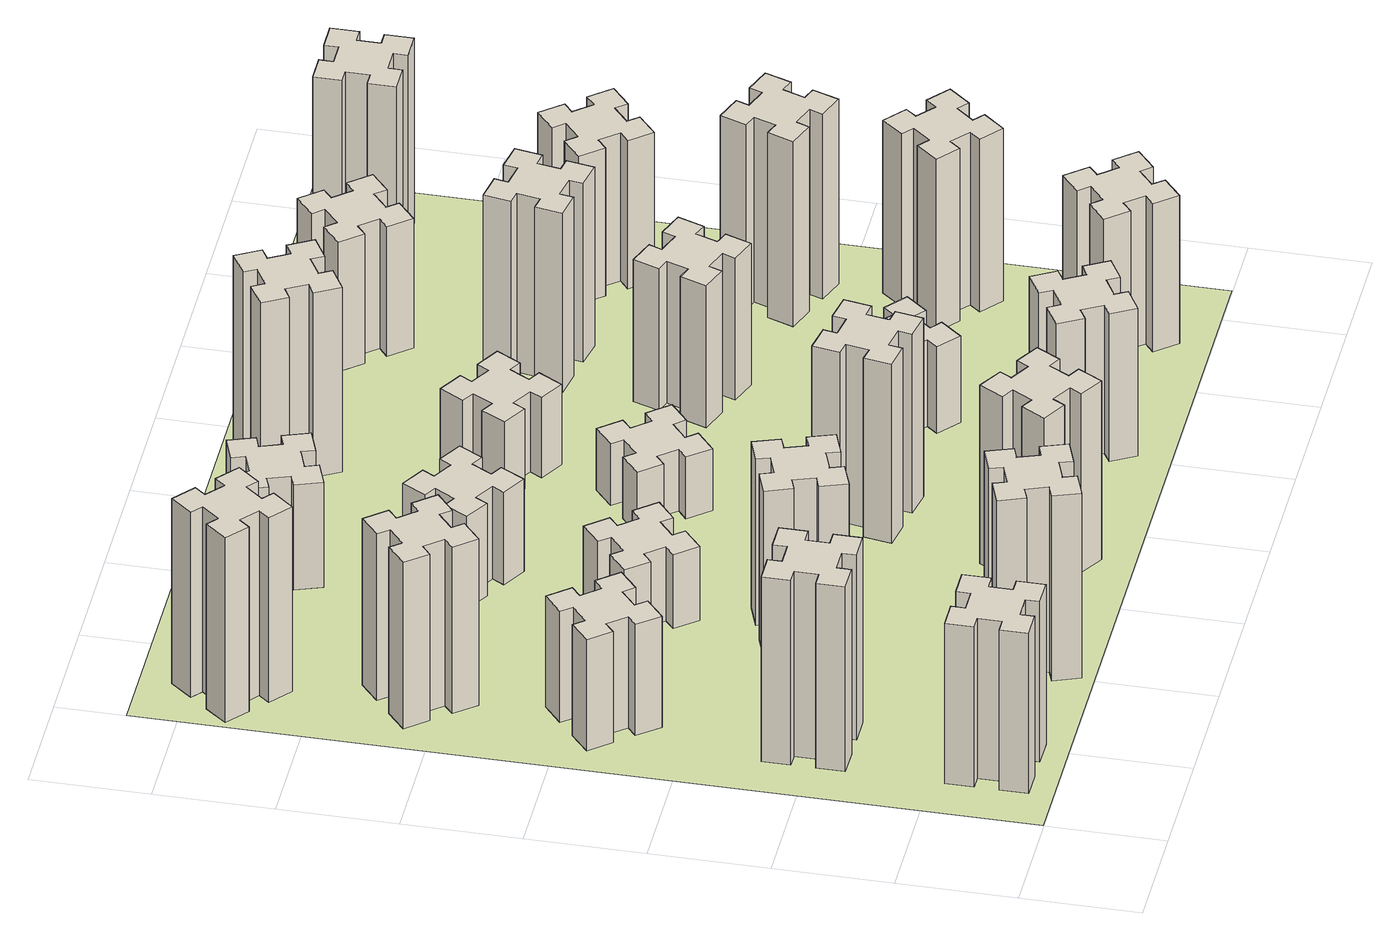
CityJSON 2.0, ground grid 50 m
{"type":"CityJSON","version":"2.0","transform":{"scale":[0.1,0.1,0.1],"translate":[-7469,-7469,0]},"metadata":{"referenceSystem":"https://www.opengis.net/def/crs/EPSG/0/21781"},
"CityObjects":{
"building1":{"type":"Building","attributes":{"class":"1000","function":"1000","usage":"1000","yearOfConstruction":2016,"roofType":"1000","measuredHeight":78,"storeysAboveGround":30,"storeysBelowGround":0},"geometry":[{"type":"Solid","lod":"1","boundaries":[[[[0,1,2,3,4,5,6,7,8,9,10,11,12,13,14,15,16,17,18,19]],[[17,16,20,21]],[[16,15,22,20]],[[15,14,23,22]],[[14,13,24,23]],[[13,12,25,24]],[[12,11,26,25]],[[11,10,27,26]],[[10,9,28,27]],[[9,8,29,28]],[[8,7,30,29]],[[7,6,31,30]],[[6,5,32,31]],[[5,4,33,32]],[[4,3,34,33]],[[3,2,35,34]],[[2,1,36,35]],[[1,0,37,36]],[[0,19,38,37]],[[19,18,39,38]],[[18,17,21,39]],[[24,25,26,27,28,29,30,31,32,33,34,35,36,37,38,39,21,20,22,23]]]]}]},
"building2":{"type":"Building","attributes":{"class":"1000","function":"1000","usage":"1000","yearOfConstruction":2016,"roofType":"1000","measuredHeight":90,"storeysAboveGround":30,"storeysBelowGround":0},"geometry":[{"type":"Solid","lod":"1","boundaries":[[[[40,41,42,43,44,45,46,47,48,49,50,51,52,53,54,55,56,57,58,59]],[[57,56,60,61]],[[56,55,62,60]],[[55,54,63,62]],[[54,53,64,63]],[[53,52,65,64]],[[52,51,66,65]],[[51,50,67,66]],[[50,49,68,67]],[[49,48,69,68]],[[48,47,70,69]],[[47,46,71,70]],[[46,45,72,71]],[[45,44,73,72]],[[44,43,74,73]],[[43,42,75,74]],[[42,41,76,75]],[[41,40,77,76]],[[40,59,78,77]],[[59,58,79,78]],[[58,57,61,79]],[[64,65,66,67,68,69,70,71,72,73,74,75,76,77,78,79,61,60,62,63]]]]}]},
"building3":{"type":"Building","attributes":{"class":"1000","function":"1000","usage":"1000","yearOfConstruction":2016,"roofType":"1000","measuredHeight":54,"storeysAboveGround":30,"storeysBelowGround":0},"geometry":[{"type":"Solid","lod":"1","boundaries":[[[[80,81,82,83,84,85,86,87,88,89,90,91,92,93,94,95,96,97,98,99]],[[97,96,100,101]],[[96,95,102,100]],[[95,94,103,102]],[[94,93,104,103]],[[93,92,105,104]],[[92,91,106,105]],[[91,90,107,106]],[[90,89,108,107]],[[89,88,109,108]],[[88,87,110,109]],[[87,86,111,110]],[[86,85,112,111]],[[85,84,113,112]],[[84,83,114,113]],[[83,82,115,114]],[[82,81,116,115]],[[81,80,117,116]],[[80,99,118,117]],[[99,98,119,118]],[[98,97,101,119]],[[104,105,106,107,108,109,110,111,112,113,114,115,116,117,118,119,101,100,102,103]]]]}]},
"building4":{"type":"Building","attributes":{"class":"1000","function":"1000","usage":"1000","yearOfConstruction":2016,"roofType":"1000","measuredHeight":81,"storeysAboveGround":30,"storeysBelowGround":0},"geometry":[{"type":"Solid","lod":"1","boundaries":[[[[120,121,122,123,124,125,126,127,128,129,130,131,132,133,134,135,136,137,138,139]],[[137,136,140,141]],[[136,135,142,140]],[[135,134,143,142]],[[134,133,144,143]],[[133,132,145,144]],[[132,131,146,145]],[[131,130,147,146]],[[130,129,148,147]],[[129,128,149,148]],[[128,127,150,149]],[[127,126,151,150]],[[126,125,152,151]],[[125,124,153,152]],[[124,123,154,153]],[[123,122,155,154]],[[122,121,156,155]],[[121,120,157,156]],[[120,139,158,157]],[[139,138,159,158]],[[138,137,141,159]],[[144,145,146,147,148,149,150,151,152,153,154,155,156,157,158,159,141,140,142,143]]]]}]},
"building5":{"type":"Building","attributes":{"class":"1000","function":"1000","usage":"1000","yearOfConstruction":2016,"roofType":"1000","measuredHeight":90,"storeysAboveGround":30,"storeysBelowGround":0},"geometry":[{"type":"Solid","lod":"1","boundaries":[[[[160,161,162,163,164,165,166,167,168,169,170,171,172,173,174,175,176,177,178,179]],[[177,176,180,181]],[[176,175,182,180]],[[175,174,183,182]],[[174,173,184,183]],[[173,172,185,184]],[[172,171,186,185]],[[171,170,187,186]],[[170,169,188,187]],[[169,168,189,188]],[[168,167,190,189]],[[167,166,191,190]],[[166,165,192,191]],[[165,164,193,192]],[[164,163,194,193]],[[163,162,195,194]],[[162,161,196,195]],[[161,160,197,196]],[[160,179,198,197]],[[179,178,199,198]],[[178,177,181,199]],[[184,185,186,187,188,189,190,191,192,193,194,195,196,197,198,199,181,180,182,183]]]]}]},
"building6":{"type":"Building","attributes":{"class":"1000","function":"1000","usage":"1000","yearOfConstruction":2016,"roofType":"1000","measuredHeight":90,"storeysAboveGround":30,"storeysBelowGround":0},"geometry":[{"type":"Solid","lod":"1","boundaries":[[[[200,201,202,203,204,205,206,207,208,209,210,211,212,213,214,215,216,217,218,219]],[[217,216,220,221]],[[216,215,222,220]],[[215,214,223,222]],[[214,213,224,223]],[[213,212,225,224]],[[212,211,226,225]],[[211,210,227,226]],[[210,209,228,227]],[[209,208,229,228]],[[208,207,230,229]],[[207,206,231,230]],[[206,205,232,231]],[[205,204,233,232]],[[204,203,234,233]],[[203,202,235,234]],[[202,201,236,235]],[[201,200,237,236]],[[200,219,238,237]],[[219,218,239,238]],[[218,217,221,239]],[[224,225,226,227,228,229,230,231,232,233,234,235,236,237,238,239,221,220,222,223]]]]}]},
"building7":{"type":"Building","attributes":{"class":"1000","function":"1000","usage":"1000","yearOfConstruction":2016,"roofType":"1000","measuredHeight":81,"storeysAboveGround":30,"storeysBelowGround":0},"geometry":[{"type":"Solid","lod":"1","boundaries":[[[[240,241,242,243,244,245,246,247,248,249,250,251,252,253,254,255,256,257,258,259]],[[257,256,260,261]],[[256,255,262,260]],[[255,254,263,262]],[[254,253,264,263]],[[253,252,265,264]],[[252,251,266,265]],[[251,250,267,266]],[[250,249,268,267]],[[249,248,269,268]],[[248,247,270,269]],[[247,246,271,270]],[[246,245,272,271]],[[245,244,273,272]],[[244,243,274,273]],[[243,242,275,274]],[[242,241,276,275]],[[241,240,277,276]],[[240,259,278,277]],[[259,258,279,278]],[[258,257,261,279]],[[264,265,266,267,268,269,270,271,272,273,274,275,276,277,278,279,261,260,262,263]]]]}]},
"building8":{"type":"Building","attributes":{"class":"1000","function":"1000","usage":"1000","yearOfConstruction":2016,"roofType":"1000","measuredHeight":36,"storeysAboveGround":30,"storeysBelowGround":0},"geometry":[{"type":"Solid","lod":"1","boundaries":[[[[280,281,282,283,284,285,286,287,288,289,290,291,292,293,294,295,296,297,298,299]],[[297,296,300,301]],[[296,295,302,300]],[[295,294,303,302]],[[294,293,304,303]],[[293,292,305,304]],[[292,291,306,305]],[[291,290,307,306]],[[290,289,308,307]],[[289,288,309,308]],[[288,287,310,309]],[[287,286,311,310]],[[286,285,312,311]],[[285,284,313,312]],[[284,283,314,313]],[[283,282,315,314]],[[282,281,316,315]],[[281,280,317,316]],[[280,299,318,317]],[[299,298,319,318]],[[298,297,301,319]],[[304,305,306,307,308,309,310,311,312,313,314,315,316,317,318,319,301,300,302,303]]]]}]},
"building9":{"type":"Building","attributes":{"class":"1000","function":"1000","usage":"1000","yearOfConstruction":2016,"roofType":"1000","measuredHeight":87,"storeysAboveGround":30,"storeysBelowGround":0},"geometry":[{"type":"Solid","lod":"1","boundaries":[[[[320,321,322,323,324,325,326,327,328,329,330,331,332,333,334,335,336,337,338,339]],[[337,336,340,341]],[[336,335,342,340]],[[335,334,343,342]],[[334,333,344,343]],[[333,332,345,344]],[[332,331,346,345]],[[331,330,347,346]],[[330,329,348,347]],[[329,328,349,348]],[[328,327,350,349]],[[327,326,351,350]],[[326,325,352,351]],[[325,324,353,352]],[[324,323,354,353]],[[323,322,355,354]],[[322,321,356,355]],[[321,320,357,356]],[[320,339,358,357]],[[339,338,359,358]],[[338,337,341,359]],[[344,345,346,347,348,349,350,351,352,353,354,355,356,357,358,359,341,340,342,343]]]]}]},
"building10":{"type":"Building","attributes":{"class":"1000","function":"1000","usage":"1000","yearOfConstruction":2016,"roofType":"1000","measuredHeight":45,"storeysAboveGround":30,"storeysBelowGround":0},"geometry":[{"type":"Solid","lod":"1","boundaries":[[[[360,361,362,363,364,365,366,367,368,369,370,371,372,373,374,375,376,377,378,379]],[[377,376,380,381]],[[376,375,382,380]],[[375,374,383,382]],[[374,373,384,383]],[[373,372,385,384]],[[372,371,386,385]],[[371,370,387,386]],[[370,369,388,387]],[[369,368,389,388]],[[368,367,390,389]],[[367,366,391,390]],[[366,365,392,391]],[[365,364,393,392]],[[364,363,394,393]],[[363,362,395,394]],[[362,361,396,395]],[[361,360,397,396]],[[360,379,398,397]],[[379,378,399,398]],[[378,377,381,399]],[[384,385,386,387,388,389,390,391,392,393,394,395,396,397,398,399,381,380,382,383]]]]}]},
"building11":{"type":"Building","attributes":{"class":"1000","function":"1000","usage":"1000","yearOfConstruction":2016,"roofType":"1000","measuredHeight":51,"storeysAboveGround":30,"storeysBelowGround":0},"geometry":[{"type":"Solid","lod":"1","boundaries":[[[[400,401,402,403,404,405,406,407,408,409,410,411,412,413,414,415,416,417,418,419]],[[417,416,420,421]],[[416,415,422,420]],[[415,414,423,422]],[[414,413,424,423]],[[413,412,425,424]],[[412,411,426,425]],[[411,410,427,426]],[[410,409,428,427]],[[409,408,429,428]],[[408,407,430,429]],[[407,406,431,430]],[[406,405,432,431]],[[405,404,433,432]],[[404,403,434,433]],[[403,402,435,434]],[[402,401,436,435]],[[401,400,437,436]],[[400,419,438,437]],[[419,418,439,438]],[[418,417,421,439]],[[424,425,426,427,428,429,430,431,432,433,434,435,436,437,438,439,421,420,422,423]]]]}]},
"building12":{"type":"Building","attributes":{"class":"1000","function":"1000","usage":"1000","yearOfConstruction":2016,"roofType":"1000","measuredHeight":87,"storeysAboveGround":30,"storeysBelowGround":0},"geometry":[{"type":"Solid","lod":"1","boundaries":[[[[440,441,442,443,444,445,446,447,448,449,450,451,452,453,454,455,456,457,458,459]],[[457,456,460,461]],[[456,455,462,460]],[[455,454,463,462]],[[454,453,464,463]],[[453,452,465,464]],[[452,451,466,465]],[[451,450,467,466]],[[450,449,468,467]],[[449,448,469,468]],[[448,447,470,469]],[[447,446,471,470]],[[446,445,472,471]],[[445,444,473,472]],[[444,443,474,473]],[[443,442,475,474]],[[442,441,476,475]],[[441,440,477,476]],[[440,459,478,477]],[[459,458,479,478]],[[458,457,461,479]],[[464,465,466,467,468,469,470,471,472,473,474,475,476,477,478,479,461,460,462,463]]]]}]},
"building13":{"type":"Building","attributes":{"class":"1000","function":"1000","usage":"1000","yearOfConstruction":2016,"roofType":"1000","measuredHeight":30,"storeysAboveGround":30,"storeysBelowGround":0},"geometry":[{"type":"Solid","lod":"1","boundaries":[[[[480,481,482,483,484,485,486,487,488,489,490,491,492,493,494,495,496,497,498,499]],[[497,496,500,501]],[[496,495,502,500]],[[495,494,503,502]],[[494,493,504,503]],[[493,492,505,504]],[[492,491,506,505]],[[491,490,507,506]],[[490,489,508,507]],[[489,488,509,508]],[[488,487,510,509]],[[487,486,511,510]],[[486,485,512,511]],[[485,484,513,512]],[[484,483,514,513]],[[483,482,515,514]],[[482,481,516,515]],[[481,480,517,516]],[[480,499,518,517]],[[499,498,519,518]],[[498,497,501,519]],[[504,505,506,507,508,509,510,511,512,513,514,515,516,517,518,519,501,500,502,503]]]]}]},
"building14":{"type":"Building","attributes":{"class":"1000","function":"1000","usage":"1000","yearOfConstruction":2016,"roofType":"1000","measuredHeight":72,"storeysAboveGround":30,"storeysBelowGround":0},"geometry":[{"type":"Solid","lod":"1","boundaries":[[[[520,521,522,523,524,525,526,527,528,529,530,531,532,533,534,535,536,537,538,539]],[[537,536,540,541]],[[536,535,542,540]],[[535,534,543,542]],[[534,533,544,543]],[[533,532,545,544]],[[532,531,546,545]],[[531,530,547,546]],[[530,529,548,547]],[[529,528,549,548]],[[528,527,550,549]],[[527,526,551,550]],[[526,525,552,551]],[[525,524,553,552]],[[524,523,554,553]],[[523,522,555,554]],[[522,521,556,555]],[[521,520,557,556]],[[520,539,558,557]],[[539,538,559,558]],[[538,537,541,559]],[[544,545,546,547,548,549,550,551,552,553,554,555,556,557,558,559,541,540,542,543]]]]}]},
"building15":{"type":"Building","attributes":{"class":"1000","function":"1000","usage":"1000","yearOfConstruction":2016,"roofType":"1000","measuredHeight":39,"storeysAboveGround":30,"storeysBelowGround":0},"geometry":[{"type":"Solid","lod":"1","boundaries":[[[[560,561,562,563,564,565,566,567,568,569,570,571,572,573,574,575,576,577,578,579]],[[577,576,580,581]],[[576,575,582,580]],[[575,574,583,582]],[[574,573,584,583]],[[573,572,585,584]],[[572,571,586,585]],[[571,570,587,586]],[[570,569,588,587]],[[569,568,589,588]],[[568,567,590,589]],[[567,566,591,590]],[[566,565,592,591]],[[565,564,593,592]],[[564,563,594,593]],[[563,562,595,594]],[[562,561,596,595]],[[561,560,597,596]],[[560,579,598,597]],[[579,578,599,598]],[[578,577,581,599]],[[584,585,586,587,588,589,590,591,592,593,594,595,596,597,598,599,581,580,582,583]]]]}]},
"building16":{"type":"Building","attributes":{"class":"1000","function":"1000","usage":"1000","yearOfConstruction":2016,"roofType":"1000","measuredHeight":90,"storeysAboveGround":30,"storeysBelowGround":0},"geometry":[{"type":"Solid","lod":"1","boundaries":[[[[600,601,602,603,604,605,606,607,608,609,610,611,612,613,614,615,616,617,618,619]],[[617,616,620,621]],[[616,615,622,620]],[[615,614,623,622]],[[614,613,624,623]],[[613,612,625,624]],[[612,611,626,625]],[[611,610,627,626]],[[610,609,628,627]],[[609,608,629,628]],[[608,607,630,629]],[[607,606,631,630]],[[606,605,632,631]],[[605,604,633,632]],[[604,603,634,633]],[[603,602,635,634]],[[602,601,636,635]],[[601,600,637,636]],[[600,619,638,637]],[[619,618,639,638]],[[618,617,621,639]],[[624,625,626,627,628,629,630,631,632,633,634,635,636,637,638,639,621,620,622,623]]]]}]},
"building17":{"type":"Building","attributes":{"class":"1000","function":"1000","usage":"1000","yearOfConstruction":2016,"roofType":"1000","measuredHeight":42,"storeysAboveGround":30,"storeysBelowGround":0},"geometry":[{"type":"Solid","lod":"1","boundaries":[[[[640,641,642,643,644,645,646,647,648,649,650,651,652,653,654,655,656,657,658,659]],[[657,656,660,661]],[[656,655,662,660]],[[655,654,663,662]],[[654,653,664,663]],[[653,652,665,664]],[[652,651,666,665]],[[651,650,667,666]],[[650,649,668,667]],[[649,648,669,668]],[[648,647,670,669]],[[647,646,671,670]],[[646,645,672,671]],[[645,644,673,672]],[[644,643,674,673]],[[643,642,675,674]],[[642,641,676,675]],[[641,640,677,676]],[[640,659,678,677]],[[659,658,679,678]],[[658,657,661,679]],[[664,665,666,667,668,669,670,671,672,673,674,675,676,677,678,679,661,660,662,663]]]]}]},
"building18":{"type":"Building","attributes":{"class":"1000","function":"1000","usage":"1000","yearOfConstruction":2016,"roofType":"1000","measuredHeight":69,"storeysAboveGround":30,"storeysBelowGround":0},"geometry":[{"type":"Solid","lod":"1","boundaries":[[[[680,681,682,683,684,685,686,687,688,689,690,691,692,693,694,695,696,697,698,699]],[[697,696,700,701]],[[696,695,702,700]],[[695,694,703,702]],[[694,693,704,703]],[[693,692,705,704]],[[692,691,706,705]],[[691,690,707,706]],[[690,689,708,707]],[[689,688,709,708]],[[688,687,710,709]],[[687,686,711,710]],[[686,685,712,711]],[[685,684,713,712]],[[684,683,714,713]],[[683,682,715,714]],[[682,681,716,715]],[[681,680,717,716]],[[680,699,718,717]],[[699,698,719,718]],[[698,697,701,719]],[[704,705,706,707,708,709,710,711,712,713,714,715,716,717,718,719,701,700,702,703]]]]}]},
"building19":{"type":"Building","attributes":{"class":"1000","function":"1000","usage":"1000","yearOfConstruction":2016,"roofType":"1000","measuredHeight":72,"storeysAboveGround":30,"storeysBelowGround":0},"geometry":[{"type":"Solid","lod":"1","boundaries":[[[[720,721,722,723,724,725,726,727,728,729,730,731,732,733,734,735,736,737,738,739]],[[737,736,740,741]],[[736,735,742,740]],[[735,734,743,742]],[[734,733,744,743]],[[733,732,745,744]],[[732,731,746,745]],[[731,730,747,746]],[[730,729,748,747]],[[729,728,749,748]],[[728,727,750,749]],[[727,726,751,750]],[[726,725,752,751]],[[725,724,753,752]],[[724,723,754,753]],[[723,722,755,754]],[[722,721,756,755]],[[721,720,757,756]],[[720,739,758,757]],[[739,738,759,758]],[[738,737,741,759]],[[744,745,746,747,748,749,750,751,752,753,754,755,756,757,758,759,741,740,742,743]]]]}]},
"building20":{"type":"Building","attributes":{"class":"1000","function":"1000","usage":"1000","yearOfConstruction":2016,"roofType":"1000","measuredHeight":87,"storeysAboveGround":30,"storeysBelowGround":0},"geometry":[{"type":"Solid","lod":"1","boundaries":[[[[760,761,762,763,764,765,766,767,768,769,770,771,772,773,774,775,776,777,778,779]],[[777,776,780,781]],[[776,775,782,780]],[[775,774,783,782]],[[774,773,784,783]],[[773,772,785,784]],[[772,771,786,785]],[[771,770,787,786]],[[770,769,788,787]],[[769,768,789,788]],[[768,767,790,789]],[[767,766,791,790]],[[766,765,792,791]],[[765,764,793,792]],[[764,763,794,793]],[[763,762,795,794]],[[762,761,796,795]],[[761,760,797,796]],[[760,779,798,797]],[[779,778,799,798]],[[778,777,781,799]],[[784,785,786,787,788,789,790,791,792,793,794,795,796,797,798,799,781,780,782,783]]]]}]},
"building21":{"type":"Building","attributes":{"class":"1000","function":"1000","usage":"1000","yearOfConstruction":2016,"roofType":"1000","measuredHeight":63,"storeysAboveGround":30,"storeysBelowGround":0},"geometry":[{"type":"Solid","lod":"1","boundaries":[[[[800,801,802,803,804,805,806,807,808,809,810,811,812,813,814,815,816,817,818,819]],[[817,816,820,821]],[[816,815,822,820]],[[815,814,823,822]],[[814,813,824,823]],[[813,812,825,824]],[[812,811,826,825]],[[811,810,827,826]],[[810,809,828,827]],[[809,808,829,828]],[[808,807,830,829]],[[807,806,831,830]],[[806,805,832,831]],[[805,804,833,832]],[[804,803,834,833]],[[803,802,835,834]],[[802,801,836,835]],[[801,800,837,836]],[[800,819,838,837]],[[819,818,839,838]],[[818,817,821,839]],[[824,825,826,827,828,829,830,831,832,833,834,835,836,837,838,839,821,820,822,823]]]]}]},
"building22":{"type":"Building","attributes":{"class":"1000","function":"1000","usage":"1000","yearOfConstruction":2016,"roofType":"1000","measuredHeight":84,"storeysAboveGround":30,"storeysBelowGround":0},"geometry":[{"type":"Solid","lod":"1","boundaries":[[[[840,841,842,843,844,845,846,847,848,849,850,851,852,853,854,855,856,857,858,859]],[[857,856,860,861]],[[856,855,862,860]],[[855,854,863,862]],[[854,853,864,863]],[[853,852,865,864]],[[852,851,866,865]],[[851,850,867,866]],[[850,849,868,867]],[[849,848,869,868]],[[848,847,870,869]],[[847,846,871,870]],[[846,845,872,871]],[[845,844,873,872]],[[844,843,874,873]],[[843,842,875,874]],[[842,841,876,875]],[[841,840,877,876]],[[840,859,878,877]],[[859,858,879,878]],[[858,857,861,879]],[[864,865,866,867,868,869,870,871,872,873,874,875,876,877,878,879,861,860,862,863]]]]}]},
"building23":{"type":"Building","attributes":{"class":"1000","function":"1000","usage":"1000","yearOfConstruction":2016,"roofType":"1000","measuredHeight":90,"storeysAboveGround":30,"storeysBelowGround":0},"geometry":[{"type":"Solid","lod":"1","boundaries":[[[[880,881,882,883,884,885,886,887,888,889,890,891,892,893,894,895,896,897,898,899]],[[897,896,900,901]],[[896,895,902,900]],[[895,894,903,902]],[[894,893,904,903]],[[893,892,905,904]],[[892,891,906,905]],[[891,890,907,906]],[[890,889,908,907]],[[889,888,909,908]],[[888,887,910,909]],[[887,886,911,910]],[[886,885,912,911]],[[885,884,913,912]],[[884,883,914,913]],[[883,882,915,914]],[[882,881,916,915]],[[881,880,917,916]],[[880,899,918,917]],[[899,898,919,918]],[[898,897,901,919]],[[904,905,906,907,908,909,910,911,912,913,914,915,916,917,918,919,901,900,902,903]]]]}]},
"building24":{"type":"Building","attributes":{"class":"1000","function":"1000","usage":"1000","yearOfConstruction":2016,"roofType":"1000","measuredHeight":72,"storeysAboveGround":30,"storeysBelowGround":0},"geometry":[{"type":"Solid","lod":"1","boundaries":[[[[920,921,922,923,924,925,926,927,928,929,930,931,932,933,934,935,936,937,938,939]],[[937,936,940,941]],[[936,935,942,940]],[[935,934,943,942]],[[934,933,944,943]],[[933,932,945,944]],[[932,931,946,945]],[[931,930,947,946]],[[930,929,948,947]],[[929,928,949,948]],[[928,927,950,949]],[[927,926,951,950]],[[926,925,952,951]],[[925,924,953,952]],[[924,923,954,953]],[[923,922,955,954]],[[922,921,956,955]],[[921,920,957,956]],[[920,939,958,957]],[[939,938,959,958]],[[938,937,941,959]],[[944,945,946,947,948,949,950,951,952,953,954,955,956,957,958,959,941,940,942,943]]]]}]},
"building25":{"type":"Building","attributes":{"class":"1000","function":"1000","usage":"1000","yearOfConstruction":2016,"roofType":"1000","measuredHeight":90,"storeysAboveGround":30,"storeysBelowGround":0},"geometry":[{"type":"Solid","lod":"1","boundaries":[[[[960,961,962,963,964,965,966,967,968,969,970,971,972,973,974,975,976,977,978,979]],[[977,976,980,981]],[[976,975,982,980]],[[975,974,983,982]],[[974,973,984,983]],[[973,972,985,984]],[[972,971,986,985]],[[971,970,987,986]],[[970,969,988,987]],[[969,968,989,988]],[[968,967,990,989]],[[967,966,991,990]],[[966,965,992,991]],[[965,964,993,992]],[[964,963,994,993]],[[963,962,995,994]],[[962,961,996,995]],[[961,960,997,996]],[[960,979,998,997]],[[979,978,999,998]],[[978,977,981,999]],[[984,985,986,987,988,989,990,991,992,993,994,995,996,997,998,999,981,980,982,983]]]]}]},
"landuse1":{"type":"LandUse","attributes":{"name":"plot1","function":"1010"},"geometry":[{"type":"MultiSurface","lod":"1","boundaries":[[[1000,1001,1002,1003]]]}]}
},
"vertices":[
[265,325,0],[265,225,0],[205,225,0],[205,105,0],[325,105,0],[325,165,0],[425,165,0],[425,105,0],[545,105,0],[545,225,0],[485,225,0],[485,325,0],[545,325,0],[545,445,0],[425,445,0],[425,385,0],[325,385,0],[325,445,0],[205,445,0],[205,325,0],[325,385,780],[325,445,780],[425,385,780],[425,445,780],[545,445,780],[545,325,780],[485,325,780],[485,225,780],[545,225,780],[545,105,780],[425,105,780],[425,165,780],[325,165,780],[325,105,780],[205,105,780],[205,225,780],[265,225,780],[265,325,780],[205,325,780],[205,445,780],
[265,1065,0],[265,965,0],[205,965,0],[205,845,0],[325,845,0],[325,905,0],[425,905,0],[425,845,0],[545,845,0],[545,965,0],[485,965,0],[485,1065,0],[545,1065,0],[545,1185,0],[425,1185,0],[425,1125,0],[325,1125,0],[325,1185,0],[205,1185,0],[205,1065,0],[325,1125,900],[325,1185,900],[425,1125,900],[425,1185,900],[545,1185,900],[545,1065,900],[485,1065,900],[485,965,900],[545,965,900],[545,845,900],[425,845,900],[425,905,900],[325,905,900],[325,845,900],[205,845,900],[205,965,900],[265,965,900],[265,1065,900],[205,1065,900],[205,1185,900],
[492,1888,0],[427,1964,0],[473,2003,0],[396,2095,0],[304,2018,0],[343,1972,0],[266,1907,0],[228,1953,0],[136,1876,0],[213,1784,0],[259,1823,0],[323,1746,0],[277,1708,0],[354,1616,0],[446,1693,0],[408,1739,0],[484,1803,0],[523,1757,0],[615,1834,0],[538,1926,0],[484,1803,540],[523,1757,540],[408,1739,540],[446,1693,540],[354,1616,540],[277,1708,540],[323,1746,540],[259,1823,540],[213,1784,540],[136,1876,540],[228,1953,540],[266,1907,540],[343,1972,540],[304,2018,540],[396,2095,540],[473,2003,540],[427,1964,540],[492,1888,540],[538,1926,540],[615,1834,540],
[343,2712,0],[266,2647,0],[228,2693,0],[136,2616,0],[213,2524,0],[259,2563,0],[323,2486,0],[277,2448,0],[354,2356,0],[446,2433,0],[408,2479,0],[484,2543,0],[523,2497,0],[615,2574,0],[538,2666,0],[492,2628,0],[427,2704,0],[473,2743,0],[396,2835,0],[304,2758,0],[427,2704,810],[473,2743,810],[492,2628,810],[538,2666,810],[615,2574,810],[523,2497,810],[484,2543,810],[408,2479,810],[446,2433,810],[354,2356,810],[277,2448,810],[323,2486,810],[259,2563,810],[213,2524,810],[136,2616,810],[228,2693,810],[266,2647,810],[343,2712,810],[304,2758,810],[396,2835,810],
[1236,266,0],[1202,360,0],[1258,380,0],[1217,493,0],[1104,452,0],[1125,396,0],[1031,362,0],[1010,418,0],[897,377,0],[939,264,0],[995,285,0],[1029,191,0],[973,170,0],[1014,57,0],[1127,99,0],[1106,155,0],[1200,189,0],[1220,133,0],[1333,174,0],[1292,287,0],[1200,189,900],[1220,133,900],[1106,155,900],[1127,99,900],[1014,57,900],[973,170,900],[1029,191,900],[995,285,900],[939,264,900],[897,377,900],[1010,418,900],[1031,362,900],[1125,396,900],[1104,452,900],[1217,493,900],[1258,380,900],[1202,360,900],[1236,266,900],[1292,287,900],[1333,174,900],
[384,3387,0],[308,3452,0],[346,3498,0],[254,3575,0],[177,3483,0],[223,3444,0],[159,3368,0],[113,3406,0],[36,3314,0],[128,3237,0],[166,3283,0],[243,3219,0],[204,3173,0],[296,3096,0],[373,3188,0],[327,3226,0],[392,3303,0],[438,3264,0],[515,3356,0],[423,3433,0],[392,3303,900],[438,3264,900],[327,3226,900],[373,3188,900],[296,3096,900],[204,3173,900],[243,3219,900],[166,3283,900],[128,3237,900],[36,3314,900],[113,3406,900],[159,3368,900],[223,3444,900],[177,3483,900],[254,3575,900],[346,3498,900],[308,3452,900],[384,3387,900],[423,3433,900],[515,3356,900],
[1125,1336,0],[1031,1302,0],[1010,1358,0],[897,1317,0],[939,1204,0],[995,1225,0],[1029,1131,0],[973,1110,0],[1014,997,0],[1127,1039,0],[1106,1095,0],[1200,1129,0],[1220,1073,0],[1333,1114,0],[1292,1227,0],[1236,1206,0],[1202,1300,0],[1258,1320,0],[1217,1433,0],[1104,1392,0],[1202,1300,810],[1258,1320,810],[1236,1206,810],[1292,1227,810],[1333,1114,810],[1220,1073,810],[1200,1129,810],[1106,1095,810],[1127,1039,810],[1014,997,810],[973,1110,810],[1029,1131,810],[995,1225,810],[939,1204,810],[897,1317,810],[1010,1358,810],[1031,1302,810],[1125,1336,810],[1104,1392,810],[1217,1433,810],
[1083,1972,0],[1006,1907,0],[968,1953,0],[876,1876,0],[953,1784,0],[999,1823,0],[1063,1746,0],[1017,1708,0],[1094,1616,0],[1186,1693,0],[1148,1739,0],[1224,1803,0],[1263,1757,0],[1355,1834,0],[1278,1926,0],[1232,1888,0],[1167,1964,0],[1213,2003,0],[1136,2095,0],[1044,2018,0],[1167,1964,360],[1213,2003,360],[1232,1888,360],[1278,1926,360],[1355,1834,360],[1263,1757,360],[1224,1803,360],[1148,1739,360],[1186,1693,360],[1094,1616,360],[1017,1708,360],[1063,1746,360],[999,1823,360],[953,1784,360],[876,1876,360],[968,1953,360],[1006,1907,360],[1083,1972,360],[1044,2018,360],[1136,2095,360],
[1657,305,0],[1744,255,0],[1714,203,0],[1818,143,0],[1878,247,0],[1826,277,0],[1876,364,0],[1928,334,0],[1988,438,0],[1884,498,0],[1854,446,0],[1767,496,0],[1797,548,0],[1693,608,0],[1633,504,0],[1685,474,0],[1635,387,0],[1583,417,0],[1523,313,0],[1627,253,0],[1635,387,870],[1583,417,870],[1685,474,870],[1633,504,870],[1693,608,870],[1797,548,870],[1767,496,870],[1854,446,870],[1884,498,870],[1988,438,870],[1928,334,870],[1876,364,870],[1826,277,870],[1878,247,870],[1818,143,870],[1714,203,870],[1744,255,870],[1657,305,870],[1627,253,870],[1523,313,870],
[1117,2525,0],[1204,2475,0],[1174,2423,0],[1278,2363,0],[1338,2467,0],[1286,2497,0],[1336,2584,0],[1388,2554,0],[1448,2658,0],[1344,2718,0],[1314,2666,0],[1227,2716,0],[1257,2768,0],[1153,2828,0],[1093,2724,0],[1145,2694,0],[1095,2607,0],[1043,2637,0],[983,2533,0],[1087,2473,0],[1095,2607,450],[1043,2637,450],[1145,2694,450],[1093,2724,450],[1153,2828,450],[1257,2768,450],[1227,2716,450],[1314,2666,450],[1344,2718,450],[1448,2658,450],[1388,2554,450],[1336,2584,450],[1286,2497,450],[1338,2467,450],[1278,2363,450],[1174,2423,450],[1204,2475,450],[1117,2525,450],[1087,2473,450],[983,2533,450],
[1125,3456,0],[1031,3422,0],[1010,3478,0],[897,3437,0],[939,3324,0],[995,3345,0],[1029,3251,0],[973,3230,0],[1014,3117,0],[1127,3159,0],[1106,3215,0],[1200,3249,0],[1220,3193,0],[1333,3234,0],[1292,3347,0],[1236,3326,0],[1202,3420,0],[1258,3440,0],[1217,3553,0],[1104,3512,0],[1202,3420,510],[1258,3440,510],[1236,3326,510],[1292,3347,510],[1333,3234,510],[1220,3193,510],[1200,3249,510],[1106,3215,510],[1127,3159,510],[1014,3117,510],[973,3230,510],[1029,3251,510],[995,3345,510],[939,3324,510],[897,3437,510],[1010,3478,510],[1031,3422,510],[1125,3456,510],[1104,3512,510],[1217,3553,510],
[2055,1047,0],[2072,1145,0],[2131,1135,0],[2152,1253,0],[2034,1274,0],[2024,1215,0],[1925,1232,0],[1936,1291,0],[1817,1312,0],[1797,1194,0],[1856,1184,0],[1838,1085,0],[1779,1096,0],[1758,977,0],[1877,957,0],[1887,1016,0],[1985,998,0],[1975,939,0],[2093,918,0],[2114,1037,0],[1985,998,870],[1975,939,870],[1887,1016,870],[1877,957,870],[1758,977,870],[1779,1096,870],[1838,1085,870],[1856,1184,870],[1797,1194,870],[1817,1312,870],[1936,1291,870],[1925,1232,870],[2024,1215,870],[2034,1274,870],[2152,1253,870],[2131,1135,870],[2072,1145,870],[2055,1047,870],[2114,1037,870],[2093,918,870],
[1972,1988,0],[1907,2064,0],[1953,2103,0],[1876,2195,0],[1784,2118,0],[1823,2072,0],[1746,2007,0],[1708,2053,0],[1616,1976,0],[1693,1884,0],[1739,1923,0],[1803,1846,0],[1757,1808,0],[1834,1716,0],[1926,1793,0],[1888,1839,0],[1964,1903,0],[2003,1857,0],[2095,1934,0],[2018,2026,0],[1964,1903,300],[2003,1857,300],[1888,1839,300],[1926,1793,300],[1834,1716,300],[1757,1808,300],[1803,1846,300],[1739,1923,300],[1693,1884,300],[1616,1976,300],[1708,2053,300],[1746,2007,300],[1823,2072,300],[1784,2118,300],[1876,2195,300],[1953,2103,300],[1907,2064,300],[1972,1988,300],[2018,2026,300],[2095,1934,300],
[2475,364,0],[2525,277,0],[2473,247,0],[2533,143,0],[2637,203,0],[2607,255,0],[2694,305,0],[2724,253,0],[2828,313,0],[2768,417,0],[2716,387,0],[2666,474,0],[2718,504,0],[2658,608,0],[2554,548,0],[2584,496,0],[2497,446,0],[2467,498,0],[2363,438,0],[2423,334,0],[2497,446,720],[2467,498,720],[2584,496,720],[2554,548,720],[2658,608,720],[2718,504,720],[2666,474,720],[2716,387,720],[2768,417,720],[2828,313,720],[2724,253,720],[2694,305,720],[2607,255,720],[2637,203,720],[2533,143,720],[2473,247,720],[2525,277,720],[2475,364,720],[2423,334,720],[2363,438,720],
[2026,2497,0],[2076,2584,0],[2128,2554,0],[2188,2658,0],[2084,2718,0],[2054,2666,0],[1967,2716,0],[1997,2768,0],[1893,2828,0],[1833,2724,0],[1885,2694,0],[1835,2607,0],[1783,2637,0],[1723,2533,0],[1827,2473,0],[1857,2525,0],[1944,2475,0],[1914,2423,0],[2018,2363,0],[2078,2467,0],[1944,2475,390],[1914,2423,390],[1857,2525,390],[1827,2473,390],[1723,2533,390],[1783,2637,390],[1835,2607,390],[1885,2694,390],[1833,2724,390],[1893,2828,390],[1997,2768,390],[1967,2716,390],[2054,2666,390],[2084,2718,390],[2188,2658,390],[2128,2554,390],[2076,2584,390],[2026,2497,390],[2078,2467,390],[2018,2363,390],
[1844,3556,0],[1757,3506,0],[1727,3558,0],[1623,3498,0],[1683,3394,0],[1735,3424,0],[1785,3337,0],[1733,3307,0],[1793,3203,0],[1897,3263,0],[1867,3315,0],[1954,3365,0],[1984,3313,0],[2088,3373,0],[2028,3477,0],[1976,3447,0],[1926,3534,0],[1978,3564,0],[1918,3668,0],[1814,3608,0],[1926,3534,900],[1978,3564,900],[1976,3447,900],[2028,3477,900],[2088,3373,900],[1984,3313,900],[1954,3365,900],[1867,3315,900],[1897,3263,900],[1793,3203,900],[1733,3307,900],[1785,3337,900],[1735,3424,900],[1683,3394,900],[1623,3498,900],[1727,3558,900],[1757,3506,900],[1844,3556,900],[1814,3608,900],[1918,3668,900],
[2647,1006,0],[2712,1083,0],[2758,1044,0],[2835,1136,0],[2743,1213,0],[2704,1167,0],[2628,1232,0],[2666,1278,0],[2574,1355,0],[2497,1263,0],[2543,1224,0],[2479,1148,0],[2433,1186,0],[2356,1094,0],[2448,1017,0],[2486,1063,0],[2563,999,0],[2524,953,0],[2616,876,0],[2693,968,0],[2563,999,420],[2524,953,420],[2486,1063,420],[2448,1017,420],[2356,1094,420],[2433,1186,420],[2479,1148,420],[2543,1224,420],[2497,1263,420],[2574,1355,420],[2666,1278,420],[2628,1232,420],[2704,1167,420],[2743,1213,420],[2835,1136,420],[2758,1044,420],[2712,1083,420],[2647,1006,420],[2693,968,420],[2616,876,420],
[2682,1871,0],[2716,1965,0],[2772,1944,0],[2813,2057,0],[2700,2098,0],[2680,2042,0],[2586,2076,0],[2607,2132,0],[2494,2173,0],[2453,2060,0],[2509,2040,0],[2475,1946,0],[2419,1967,0],[2377,1854,0],[2490,1813,0],[2511,1869,0],[2605,1835,0],[2584,1779,0],[2697,1737,0],[2738,1850,0],[2605,1835,690],[2584,1779,690],[2511,1869,690],[2490,1813,690],[2377,1854,690],[2419,1967,690],[2475,1946,690],[2509,2040,690],[2453,2060,690],[2494,2173,690],[2607,2132,690],[2586,2076,690],[2680,2042,690],[2700,2098,690],[2813,2057,690],[2772,1944,690],[2716,1965,690],[2682,1871,690],[2738,1850,690],[2697,1737,690],
[3368,259,0],[3444,323,0],[3483,277,0],[3575,354,0],[3498,446,0],[3452,408,0],[3387,484,0],[3433,523,0],[3356,615,0],[3264,538,0],[3303,492,0],[3226,427,0],[3188,473,0],[3096,396,0],[3173,304,0],[3219,343,0],[3283,266,0],[3237,228,0],[3314,136,0],[3406,213,0],[3283,266,720],[3237,228,720],[3219,343,720],[3173,304,720],[3096,396,720],[3188,473,720],[3226,427,720],[3303,492,720],[3264,538,720],[3356,615,720],[3433,523,720],[3387,484,720],[3452,408,720],[3498,446,720],[3575,354,720],[3483,277,720],[3444,323,720],[3368,259,720],[3406,213,720],[3314,136,720],
[2596,2664,0],[2578,2565,0],[2519,2576,0],[2498,2457,0],[2617,2437,0],[2627,2496,0],[2725,2478,0],[2715,2419,0],[2833,2398,0],[2854,2517,0],[2795,2527,0],[2812,2625,0],[2871,2615,0],[2892,2733,0],[2774,2754,0],[2764,2695,0],[2665,2712,0],[2676,2771,0],[2557,2792,0],[2537,2674,0],[2665,2712,870],[2676,2771,870],[2764,2695,870],[2774,2754,870],[2892,2733,870],[2871,2615,870],[2812,2625,870],[2795,2527,870],[2854,2517,870],[2833,2398,870],[2715,2419,870],[2725,2478,870],[2627,2496,870],[2617,2437,870],[2498,2457,870],[2519,2576,870],[2578,2565,870],[2596,2664,870],[2537,2674,870],[2557,2792,870],
[2812,3368,0],[2747,3444,0],[2793,3483,0],[2716,3575,0],[2624,3498,0],[2663,3452,0],[2586,3387,0],[2548,3433,0],[2456,3356,0],[2533,3264,0],[2579,3303,0],[2643,3226,0],[2597,3188,0],[2674,3096,0],[2766,3173,0],[2728,3219,0],[2804,3283,0],[2843,3237,0],[2935,3314,0],[2858,3406,0],[2804,3283,630],[2843,3237,630],[2728,3219,630],[2766,3173,630],[2674,3096,630],[2597,3188,630],[2643,3226,630],[2579,3303,630],[2533,3264,630],[2456,3356,630],[2548,3433,630],[2586,3387,630],[2663,3452,630],[2624,3498,630],[2716,3575,630],[2793,3483,630],[2747,3444,630],[2812,3368,630],[2858,3406,630],[2935,3314,630],
[3487,1006,0],[3552,1083,0],[3598,1044,0],[3675,1136,0],[3583,1213,0],[3544,1167,0],[3468,1232,0],[3506,1278,0],[3414,1355,0],[3337,1263,0],[3383,1224,0],[3319,1148,0],[3273,1186,0],[3196,1094,0],[3288,1017,0],[3326,1063,0],[3403,999,0],[3364,953,0],[3456,876,0],[3533,968,0],[3403,999,840],[3364,953,840],[3326,1063,840],[3288,1017,840],[3196,1094,840],[3273,1186,840],[3319,1148,840],[3383,1224,840],[3337,1263,840],[3414,1355,840],[3506,1278,840],[3468,1232,840],[3544,1167,840],[3583,1213,840],[3675,1136,840],[3598,1044,840],[3552,1083,840],[3487,1006,840],[3533,968,840],[3456,876,840],
[3420,1842,0],[3326,1876,0],[3347,1932,0],[3234,1973,0],[3193,1860,0],[3249,1840,0],[3215,1746,0],[3159,1767,0],[3117,1654,0],[3230,1613,0],[3251,1669,0],[3345,1635,0],[3324,1579,0],[3437,1537,0],[3478,1650,0],[3422,1671,0],[3456,1765,0],[3512,1744,0],[3553,1857,0],[3440,1898,0],[3456,1765,900],[3512,1744,900],[3422,1671,900],[3478,1650,900],[3437,1537,900],[3324,1579,900],[3345,1635,900],[3251,1669,900],[3230,1613,900],[3117,1654,900],[3159,1767,900],[3215,1746,900],[3249,1840,900],[3193,1860,900],[3234,1973,900],[3347,1932,900],[3326,1876,900],[3420,1842,900],[3440,1898,900],[3553,1857,900],
[3219,2463,0],[3283,2386,0],[3237,2348,0],[3314,2256,0],[3406,2333,0],[3368,2379,0],[3444,2443,0],[3483,2397,0],[3575,2474,0],[3498,2566,0],[3452,2528,0],[3387,2604,0],[3433,2643,0],[3356,2735,0],[3264,2658,0],[3303,2612,0],[3226,2547,0],[3188,2593,0],[3096,2516,0],[3173,2424,0],[3226,2547,720],[3188,2593,720],[3303,2612,720],[3264,2658,720],[3356,2735,720],[3433,2643,720],[3387,2604,720],[3452,2528,720],[3498,2566,720],[3575,2474,720],[3483,2397,720],[3444,2443,720],[3368,2379,720],[3406,2333,720],[3314,2256,720],[3237,2348,720],[3283,2386,720],[3219,2463,720],[3173,2424,720],[3096,2516,720],
[3285,3325,0],[3385,3325,0],[3385,3265,0],[3505,3265,0],[3505,3385,0],[3445,3385,0],[3445,3485,0],[3505,3485,0],[3505,3605,0],[3385,3605,0],[3385,3545,0],[3285,3545,0],[3285,3605,0],[3165,3605,0],[3165,3485,0],[3225,3485,0],[3225,3385,0],[3165,3385,0],[3165,3265,0],[3285,3265,0],[3225,3385,900],[3165,3385,900],[3225,3485,900],[3165,3485,900],[3165,3605,900],[3285,3605,900],[3285,3545,900],[3385,3545,900],[3385,3605,900],[3505,3605,900],[3505,3485,900],[3445,3485,900],[3445,3385,900],[3505,3385,900],[3505,3265,900],[3385,3265,900],[3385,3325,900],[3285,3325,900],[3285,3265,900],[3165,3265,900],
[5,3705,0],[3705,3705,0],[3705,5,0],[5,5,0]
]}
